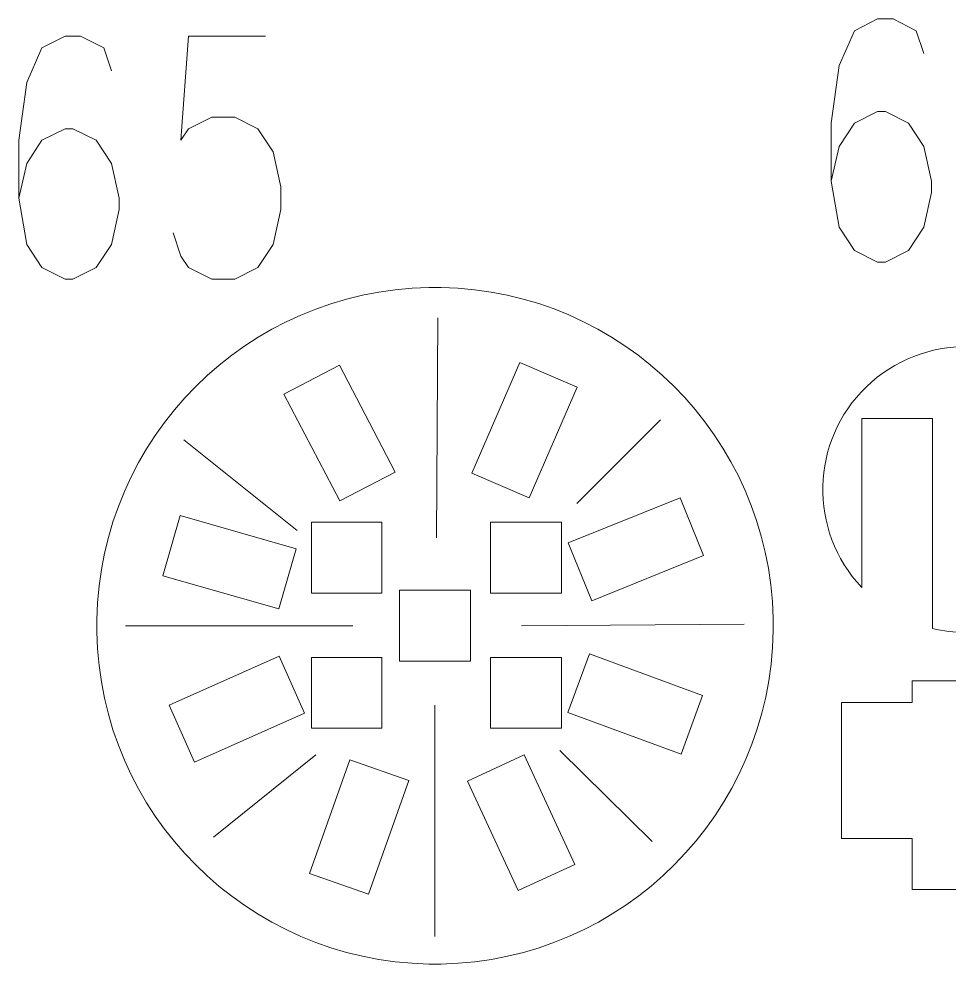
# Model space of a CAD drawing. Header units: inches. Extents: x -6.9 to 6.9, y -5.3 to 5.3.
# Drawn here: x -6.732 to -5.024, y -5.197 to -3.462 of the extents above; entities that cross this region are included whole.
import ezdxf

# ---------------------------------------------------------------- set-up
doc = ezdxf.new("R2010")
doc.units = ezdxf.units.IN
doc.header["$MEASUREMENT"] = 0
doc.layers.add('Layer 1', color=7, linetype='Continuous')

msp = doc.modelspace()

# ---------------------------------------------------------------- linework, layer by layer
at = {"layer": 'Layer 1', "color": 1, "lineweight": 9}
for points, knots in [([(-5.071, -3.5261), (-5.071, -3.5261), (-5.085, -3.4841), (-5.085, -3.4841), (-5.085, -3.4841), (-5.085, -3.4841), (-5.1274, -3.4624), (-5.1274, -3.4624), (-5.1274, -3.4624), (-5.1274, -3.4624), (-5.1558, -3.4624), (-5.1558, -3.4624), (-5.1558, -3.4624), (-5.1558, -3.4624), (-5.1982, -3.4841), (-5.1982, -3.4841), (-5.1982, -3.4841), (-5.1982, -3.4841), (-5.2262, -3.5478), (-5.2262, -3.5478), (-5.2262, -3.5478), (-5.2262, -3.5478), (-5.2407, -3.6536), (-5.2407, -3.6536), (-5.2407, -3.6536), (-5.2407, -3.6536), (-5.2407, -3.76), (-5.2407, -3.76), (-5.2407, -3.76), (-5.2407, -3.76), (-5.2262, -3.8447), (-5.2262, -3.8447), (-5.2262, -3.8447), (-5.2262, -3.8447), (-5.1982, -3.8874), (-5.1982, -3.8874), (-5.1982, -3.8874), (-5.1982, -3.8874), (-5.1558, -3.9085), (-5.1558, -3.9085), (-5.1558, -3.9085), (-5.1558, -3.9085), (-5.1414, -3.9085), (-5.1414, -3.9085), (-5.1414, -3.9085), (-5.1414, -3.9085), (-5.099, -3.8874), (-5.099, -3.8874), (-5.099, -3.8874), (-5.099, -3.8874), (-5.071, -3.8447), (-5.071, -3.8447), (-5.071, -3.8447), (-5.071, -3.8447), (-5.0566, -3.781), (-5.0566, -3.781), (-5.0566, -3.781), (-5.0566, -3.781), (-5.0566, -3.76), (-5.0566, -3.76), (-5.0566, -3.76), (-5.0566, -3.76), (-5.071, -3.6963), (-5.071, -3.6963), (-5.071, -3.6963), (-5.071, -3.6963), (-5.099, -3.6536), (-5.099, -3.6536), (-5.099, -3.6536), (-5.099, -3.6536), (-5.1414, -3.6325), (-5.1414, -3.6325), (-5.1414, -3.6325), (-5.1414, -3.6325), (-5.1558, -3.6325), (-5.1558, -3.6325), (-5.1558, -3.6325), (-5.1558, -3.6325), (-5.1982, -3.6536), (-5.1982, -3.6536), (-5.1982, -3.6536), (-5.1982, -3.6536), (-5.2262, -3.6963), (-5.2262, -3.6963), (-5.2262, -3.6963), (-5.2262, -3.6963), (-5.2407, -3.76), (-5.2407, -3.76)], [0, 0, 0, 0, 0.043478, 0.043478, 0.043478, 0.043478, 0.086957, 0.086957, 0.086957, 0.086957, 0.130435, 0.130435, 0.130435, 0.130435, 0.173913, 0.173913, 0.173913, 0.173913, 0.217391, 0.217391, 0.217391, 0.217391, 0.26087, 0.26087, 0.26087, 0.26087, 0.304348, 0.304348, 0.304348, 0.304348, 0.347826, 0.347826, 0.347826, 0.347826, 0.391304, 0.391304, 0.391304, 0.391304, 0.434783, 0.434783, 0.434783, 0.434783, 0.478261, 0.478261, 0.478261, 0.478261, 0.521739, 0.521739, 0.521739, 0.521739, 0.565217, 0.565217, 0.565217, 0.565217, 0.608696, 0.608696, 0.608696, 0.608696, 0.652174, 0.652174, 0.652174, 0.652174, 0.695652, 0.695652, 0.695652, 0.695652, 0.73913, 0.73913, 0.73913, 0.73913, 0.782609, 0.782609, 0.782609, 0.782609, 0.826087, 0.826087, 0.826087, 0.826087, 0.869565, 0.869565, 0.869565, 0.869565, 0.913043, 0.913043, 0.913043, 0.913043, 1, 1, 1, 1]), ([(-6.5619, -3.5575), (-6.5619, -3.5575), (-6.5759, -3.5154), (-6.5759, -3.5154), (-6.5759, -3.5154), (-6.5759, -3.5154), (-6.6183, -3.4938), (-6.6183, -3.4938), (-6.6183, -3.4938), (-6.6183, -3.4938), (-6.6468, -3.4938), (-6.6468, -3.4938), (-6.6468, -3.4938), (-6.6468, -3.4938), (-6.6892, -3.5154), (-6.6892, -3.5154), (-6.6892, -3.5154), (-6.6892, -3.5154), (-6.7172, -3.5791), (-6.7172, -3.5791), (-6.7172, -3.5791), (-6.7172, -3.5791), (-6.7316, -3.6849), (-6.7316, -3.6849), (-6.7316, -3.6849), (-6.7316, -3.6849), (-6.7316, -3.7913), (-6.7316, -3.7913), (-6.7316, -3.7913), (-6.7316, -3.7913), (-6.7172, -3.8761), (-6.7172, -3.8761), (-6.7172, -3.8761), (-6.7172, -3.8761), (-6.6892, -3.9188), (-6.6892, -3.9188), (-6.6892, -3.9188), (-6.6892, -3.9188), (-6.6468, -3.9398), (-6.6468, -3.9398), (-6.6468, -3.9398), (-6.6468, -3.9398), (-6.6323, -3.9398), (-6.6323, -3.9398), (-6.6323, -3.9398), (-6.6323, -3.9398), (-6.5899, -3.9188), (-6.5899, -3.9188), (-6.5899, -3.9188), (-6.5899, -3.9188), (-6.5619, -3.8761), (-6.5619, -3.8761), (-6.5619, -3.8761), (-6.5619, -3.8761), (-6.5475, -3.8124), (-6.5475, -3.8124), (-6.5475, -3.8124), (-6.5475, -3.8124), (-6.5475, -3.7913), (-6.5475, -3.7913), (-6.5475, -3.7913), (-6.5475, -3.7913), (-6.5619, -3.7276), (-6.5619, -3.7276), (-6.5619, -3.7276), (-6.5619, -3.7276), (-6.5899, -3.6849), (-6.5899, -3.6849), (-6.5899, -3.6849), (-6.5899, -3.6849), (-6.6323, -3.6639), (-6.6323, -3.6639), (-6.6323, -3.6639), (-6.6323, -3.6639), (-6.6468, -3.6639), (-6.6468, -3.6639), (-6.6468, -3.6639), (-6.6468, -3.6639), (-6.6892, -3.6849), (-6.6892, -3.6849), (-6.6892, -3.6849), (-6.6892, -3.6849), (-6.7172, -3.7276), (-6.7172, -3.7276), (-6.7172, -3.7276), (-6.7172, -3.7276), (-6.7316, -3.7913), (-6.7316, -3.7913)], [0, 0, 0, 0, 0.043478, 0.043478, 0.043478, 0.043478, 0.086957, 0.086957, 0.086957, 0.086957, 0.130435, 0.130435, 0.130435, 0.130435, 0.173913, 0.173913, 0.173913, 0.173913, 0.217391, 0.217391, 0.217391, 0.217391, 0.26087, 0.26087, 0.26087, 0.26087, 0.304348, 0.304348, 0.304348, 0.304348, 0.347826, 0.347826, 0.347826, 0.347826, 0.391304, 0.391304, 0.391304, 0.391304, 0.434783, 0.434783, 0.434783, 0.434783, 0.478261, 0.478261, 0.478261, 0.478261, 0.521739, 0.521739, 0.521739, 0.521739, 0.565217, 0.565217, 0.565217, 0.565217, 0.608696, 0.608696, 0.608696, 0.608696, 0.652174, 0.652174, 0.652174, 0.652174, 0.695652, 0.695652, 0.695652, 0.695652, 0.73913, 0.73913, 0.73913, 0.73913, 0.782609, 0.782609, 0.782609, 0.782609, 0.826087, 0.826087, 0.826087, 0.826087, 0.869565, 0.869565, 0.869565, 0.869565, 0.913043, 0.913043, 0.913043, 0.913043, 1, 1, 1, 1]), ([(-6.279, -3.4938), (-6.279, -3.4938), (-6.4203, -3.4938), (-6.4203, -3.4938), (-6.4203, -3.4938), (-6.4203, -3.4938), (-6.4347, -3.6849), (-6.4347, -3.6849), (-6.4347, -3.6849), (-6.4347, -3.6849), (-6.4203, -3.6639), (-6.4203, -3.6639), (-6.4203, -3.6639), (-6.4203, -3.6639), (-6.3778, -3.6429), (-6.3778, -3.6429), (-6.3778, -3.6429), (-6.3778, -3.6429), (-6.3354, -3.6429), (-6.3354, -3.6429), (-6.3354, -3.6429), (-6.3354, -3.6429), (-6.293, -3.6639), (-6.293, -3.6639), (-6.293, -3.6639), (-6.293, -3.6639), (-6.265, -3.7066), (-6.265, -3.7066), (-6.265, -3.7066), (-6.265, -3.7066), (-6.2506, -3.7703), (-6.2506, -3.7703), (-6.2506, -3.7703), (-6.2506, -3.7703), (-6.2506, -3.8124), (-6.2506, -3.8124), (-6.2506, -3.8124), (-6.2506, -3.8124), (-6.265, -3.8761), (-6.265, -3.8761), (-6.265, -3.8761), (-6.265, -3.8761), (-6.293, -3.9188), (-6.293, -3.9188), (-6.293, -3.9188), (-6.293, -3.9188), (-6.3354, -3.9398), (-6.3354, -3.9398), (-6.3354, -3.9398), (-6.3354, -3.9398), (-6.3778, -3.9398), (-6.3778, -3.9398), (-6.3778, -3.9398), (-6.3778, -3.9398), (-6.4203, -3.9188), (-6.4203, -3.9188), (-6.4203, -3.9188), (-6.4203, -3.9188), (-6.4347, -3.8978), (-6.4347, -3.8978), (-6.4347, -3.8978), (-6.4347, -3.8978), (-6.4487, -3.8551), (-6.4487, -3.8551)], [0, 0, 0, 0, 0.058824, 0.058824, 0.058824, 0.058824, 0.117647, 0.117647, 0.117647, 0.117647, 0.176471, 0.176471, 0.176471, 0.176471, 0.235294, 0.235294, 0.235294, 0.235294, 0.294118, 0.294118, 0.294118, 0.294118, 0.352941, 0.352941, 0.352941, 0.352941, 0.411765, 0.411765, 0.411765, 0.411765, 0.470588, 0.470588, 0.470588, 0.470588, 0.529412, 0.529412, 0.529412, 0.529412, 0.588235, 0.588235, 0.588235, 0.588235, 0.647059, 0.647059, 0.647059, 0.647059, 0.705882, 0.705882, 0.705882, 0.705882, 0.764706, 0.764706, 0.764706, 0.764706, 0.823529, 0.823529, 0.823529, 0.823529, 0.882353, 0.882353, 0.882353, 0.882353, 1, 1, 1, 1])]:
    msp.add_open_spline(points, degree=3, knots=knots, dxfattribs=at)
at = {"layer": 'Layer 1', "lineweight": 9}
for points in [[(-5.979, -3.9552), (-6.3131, -3.961), (-6.5829, -4.2308), (-6.5887, -4.5648)], [(-5.3473, -4.5622), (-5.3545, -4.2293), (-5.6237, -3.961), (-5.9569, -3.9552)], [(-6.5887, -4.587), (-6.5829, -4.9211), (-6.3131, -5.1908), (-5.979, -5.1966)], [(-5.9569, -5.1966), (-5.6219, -5.1908), (-5.3517, -4.9197), (-5.3472, -4.5844)]]:
    msp.add_open_spline(points, degree=3, dxfattribs=at)
at = {"layer": 'Layer 1', "color": 1, "lineweight": 9}
for points in [[(-5.979, -3.9551), (-5.979, -3.9551), (-5.9569, -3.9551), (-5.9569, -3.9551)], [(-5.9654, -4.4144), (-5.9654, -4.4144), (-5.9628, -4.0108), (-5.9628, -4.0108)], [(-5.7076, -4.3519), (-5.7076, -4.3519), (-5.5539, -4.1983), (-5.5539, -4.1983)], [(-6.2206, -4.4014), (-6.2206, -4.4014), (-6.4289, -4.2348), (-6.4289, -4.2348)], [(-5.0549, -4.3776), (-5.0549, -4.3776), (-5.0549, -4.3555), (-5.0549, -4.3555)], [(-6.5888, -4.587), (-6.5888, -4.587), (-6.5888, -4.5648), (-6.5888, -4.5648)], [(-6.119, -4.5759), (-6.119, -4.5759), (-6.5357, -4.5759), (-6.5357, -4.5759)], [(-5.8091, -4.5759), (-5.8091, -4.5759), (-5.4003, -4.5733), (-5.4003, -4.5733)], [(-5.3471, -4.5844), (-5.3471, -4.5844), (-5.3471, -4.5622), (-5.3471, -4.5622)], [(-5.968, -4.7217), (-5.968, -4.7217), (-5.968, -5.1462), (-5.968, -5.1462)], [(-6.1867, -4.8129), (-6.1867, -4.8129), (-6.3742, -4.9639), (-6.3742, -4.9639)], [(-5.7388, -4.8051), (-5.7388, -4.8051), (-5.5695, -4.9717), (-5.5695, -4.9717)], [(-5.163, -4.9665), (-5.163, -4.9665), (-5.1409, -4.9665), (-5.1409, -4.9665)], [(-5.979, -5.1968), (-5.979, -5.1968), (-5.9569, -5.1968), (-5.9569, -5.1968)]]:
    msp.add_open_spline(points, degree=3, dxfattribs=at)
at = {"layer": 'Layer 1', "lineweight": 9}
for points, knots in [([(-5.0549, -4.3776), (-5.0549, -4.3776), (-5.0549, -4.5809), (-5.0549, -4.5809), (-5.0549, -4.5809), (-5.0352, -4.5856), (-5.0151, -4.5882), (-4.994, -4.5882), (-4.994, -4.5882), (-4.9743, -4.5882), (-4.9554, -4.5859), (-4.9369, -4.5818), (-4.9369, -4.5818), (-4.9369, -4.5818), (-4.9369, -4.1956), (-4.9369, -4.1956), (-4.9369, -4.1956), (-4.9369, -4.1956), (-4.8069, -4.1956), (-4.8069, -4.1956), (-4.8069, -4.1956), (-4.8069, -4.1956), (-4.8069, -4.5097), (-4.8069, -4.5097), (-4.8069, -4.5097), (-4.7064, -4.4073), (-4.7068, -4.2431), (-4.8078, -4.1413), (-4.8078, -4.1413), (-4.9089, -4.0394), (-5.0731, -4.0377), (-5.1763, -4.1375), (-5.1763, -4.1375), (-5.2794, -4.2373), (-5.2834, -4.4012), (-5.1849, -4.5056), (-5.1849, -4.5056), (-5.1849, -4.5056), (-5.1849, -4.1956), (-5.1849, -4.1956), (-5.1849, -4.1956), (-5.1849, -4.1956), (-5.0549, -4.1956), (-5.0549, -4.1956), (-5.0549, -4.1956), (-5.0549, -4.1956), (-5.0549, -4.3555), (-5.0549, -4.3555)], [0, 0, 0, 0, 0.076923, 0.076923, 0.076923, 0.076923, 0.153846, 0.153846, 0.153846, 0.153846, 0.230769, 0.230769, 0.230769, 0.230769, 0.307692, 0.307692, 0.307692, 0.307692, 0.384615, 0.384615, 0.384615, 0.384615, 0.461538, 0.461538, 0.461538, 0.461538, 0.538462, 0.538462, 0.538462, 0.538462, 0.615385, 0.615385, 0.615385, 0.615385, 0.692308, 0.692308, 0.692308, 0.692308, 0.769231, 0.769231, 0.769231, 0.769231, 0.846154, 0.846154, 0.846154, 0.846154, 1, 1, 1, 1]), ([(-6.0655, -4.3859), (-6.0655, -4.3859), (-6.0655, -4.5159), (-6.0655, -4.5159), (-6.0655, -4.5159), (-6.0655, -4.5159), (-6.1944, -4.5159), (-6.1944, -4.5159), (-6.1944, -4.5159), (-6.1944, -4.5159), (-6.1944, -4.3859), (-6.1944, -4.3859), (-6.1944, -4.3859), (-6.1944, -4.3859), (-6.0655, -4.3859), (-6.0655, -4.3859)], [0, 0, 0, 0, 0.2, 0.2, 0.2, 0.2, 0.4, 0.4, 0.4, 0.4, 0.6, 0.6, 0.6, 0.6, 1, 1, 1, 1]), ([(-5.7358, -4.3859), (-5.7358, -4.3859), (-5.7358, -4.5159), (-5.7358, -4.5159), (-5.7358, -4.5159), (-5.7358, -4.5159), (-5.7358, -4.5159), (-5.7358, -4.5159), (-5.7358, -4.5159), (-5.7358, -4.5159), (-5.8659, -4.5159), (-5.8659, -4.5159), (-5.8659, -4.5159), (-5.8659, -4.5159), (-5.8659, -4.3859), (-5.8659, -4.3859), (-5.8659, -4.3859), (-5.8659, -4.3859), (-5.7358, -4.3859), (-5.7358, -4.3859), (-5.7358, -4.3859), (-5.7358, -4.3859), (-5.7358, -4.3859), (-5.7358, -4.3859)], [0, 0, 0, 0, 0.142857, 0.142857, 0.142857, 0.142857, 0.285714, 0.285714, 0.285714, 0.285714, 0.428571, 0.428571, 0.428571, 0.428571, 0.571429, 0.571429, 0.571429, 0.571429, 0.714286, 0.714286, 0.714286, 0.714286, 1, 1, 1, 1]), ([(-4.0768, -4.5994), (-4.0768, -4.5994), (-4.1766, -4.5994), (-4.1766, -4.5994), (-4.1766, -4.5994), (-4.1766, -4.5994), (-4.1766, -4.4691), (-4.1766, -4.4691), (-4.1766, -4.4691), (-4.1766, -4.4691), (-4.3055, -4.4691), (-4.3055, -4.4691), (-4.3055, -4.4691), (-4.3055, -4.4691), (-4.3055, -4.5994), (-4.3055, -4.5994), (-4.3055, -4.5994), (-4.3055, -4.5994), (-4.3767, -4.7559), (-4.3767, -4.7559), (-4.3767, -4.7559), (-4.3767, -4.7559), (-4.8777, -4.7165), (-4.8777, -4.7165), (-4.8777, -4.7165), (-4.8777, -4.7165), (-4.8777, -4.6773), (-4.8777, -4.6773), (-4.8777, -4.6773), (-4.8777, -4.6773), (-5.092, -4.6773), (-5.092, -4.6773), (-5.092, -4.6773), (-5.092, -4.6773), (-5.092, -4.7165), (-5.092, -4.7165), (-5.092, -4.7165), (-5.092, -4.7165), (-5.222, -4.7165), (-5.222, -4.7165), (-5.222, -4.7165), (-5.222, -4.7165), (-5.222, -4.9665), (-5.222, -4.9665), (-5.222, -4.9665), (-5.222, -4.9665), (-5.163, -4.9665), (-5.163, -4.9665)], [0, 0, 0, 0, 0.076923, 0.076923, 0.076923, 0.076923, 0.153846, 0.153846, 0.153846, 0.153846, 0.230769, 0.230769, 0.230769, 0.230769, 0.307692, 0.307692, 0.307692, 0.307692, 0.384615, 0.384615, 0.384615, 0.384615, 0.461538, 0.461538, 0.461538, 0.461538, 0.538462, 0.538462, 0.538462, 0.538462, 0.615385, 0.615385, 0.615385, 0.615385, 0.692308, 0.692308, 0.692308, 0.692308, 0.769231, 0.769231, 0.769231, 0.769231, 0.846154, 0.846154, 0.846154, 0.846154, 1, 1, 1, 1]), ([(-5.1409, -4.9665), (-5.1409, -4.9665), (-5.092, -4.9665), (-5.092, -4.9665), (-5.092, -4.9665), (-5.092, -4.9665), (-5.092, -5.0598), (-5.092, -5.0598), (-5.092, -5.0598), (-5.092, -5.0598), (-4.8777, -5.0598), (-4.8777, -5.0598), (-4.8777, -5.0598), (-4.8777, -5.0598), (-4.8777, -5.0516), (-4.8777, -5.0516), (-4.8777, -5.0516), (-4.8777, -5.0516), (-4.2026, -4.9759), (-4.2026, -4.9759), (-4.2026, -4.9759), (-4.2026, -4.9759), (-4.0208, -4.832), (-4.0208, -4.832), (-4.0208, -4.832), (-4.0208, -4.832), (-3.8481, -4.5994), (-3.8481, -4.5994), (-3.8481, -4.5994), (-3.8481, -4.5994), (-3.8469, -4.4691), (-3.8469, -4.4691), (-3.8469, -4.4691), (-3.8469, -4.4691), (-3.977, -4.4691), (-3.977, -4.4691), (-3.977, -4.4691), (-3.977, -4.4691), (-3.977, -4.5994), (-3.977, -4.5994), (-3.977, -4.5994), (-3.977, -4.5994), (-4.0547, -4.5994), (-4.0547, -4.5994)], [0, 0, 0, 0, 0.083333, 0.083333, 0.083333, 0.083333, 0.166667, 0.166667, 0.166667, 0.166667, 0.25, 0.25, 0.25, 0.25, 0.333333, 0.333333, 0.333333, 0.333333, 0.416667, 0.416667, 0.416667, 0.416667, 0.5, 0.5, 0.5, 0.5, 0.583333, 0.583333, 0.583333, 0.583333, 0.666667, 0.666667, 0.666667, 0.666667, 0.75, 0.75, 0.75, 0.75, 0.833333, 0.833333, 0.833333, 0.833333, 1, 1, 1, 1]), ([(-6.033, -4.6409), (-6.033, -4.6409), (-6.033, -4.5109), (-6.033, -4.5109), (-6.033, -4.5109), (-6.033, -4.5109), (-5.903, -4.5109), (-5.903, -4.5109), (-5.903, -4.5109), (-5.903, -4.5109), (-5.903, -4.6409), (-5.903, -4.6409), (-5.903, -4.6409), (-5.903, -4.6409), (-6.033, -4.6409), (-6.033, -4.6409)], [0, 0, 0, 0, 0.2, 0.2, 0.2, 0.2, 0.4, 0.4, 0.4, 0.4, 0.6, 0.6, 0.6, 0.6, 1, 1, 1, 1]), ([(-6.0655, -4.6339), (-6.0655, -4.6339), (-6.0655, -4.7639), (-6.0655, -4.7639), (-6.0655, -4.7639), (-6.0655, -4.7639), (-6.1944, -4.7639), (-6.1944, -4.7639), (-6.1944, -4.7639), (-6.1944, -4.7639), (-6.1944, -4.6339), (-6.1944, -4.6339), (-6.1944, -4.6339), (-6.1944, -4.6339), (-6.0655, -4.6339), (-6.0655, -4.6339)], [0, 0, 0, 0, 0.2, 0.2, 0.2, 0.2, 0.4, 0.4, 0.4, 0.4, 0.6, 0.6, 0.6, 0.6, 1, 1, 1, 1]), ([(-5.7358, -4.6339), (-5.7358, -4.6339), (-5.7358, -4.7639), (-5.7358, -4.7639), (-5.7358, -4.7639), (-5.7358, -4.7639), (-5.7358, -4.7639), (-5.7358, -4.7639), (-5.7358, -4.7639), (-5.7358, -4.7639), (-5.8659, -4.7639), (-5.8659, -4.7639), (-5.8659, -4.7639), (-5.8659, -4.7639), (-5.8659, -4.6339), (-5.8659, -4.6339), (-5.8659, -4.6339), (-5.8659, -4.6339), (-5.7358, -4.6339), (-5.7358, -4.6339), (-5.7358, -4.6339), (-5.7358, -4.6339), (-5.7358, -4.6339), (-5.7358, -4.6339)], [0, 0, 0, 0, 0.142857, 0.142857, 0.142857, 0.142857, 0.285714, 0.285714, 0.285714, 0.285714, 0.428571, 0.428571, 0.428571, 0.428571, 0.571429, 0.571429, 0.571429, 0.571429, 0.714286, 0.714286, 0.714286, 0.714286, 1, 1, 1, 1])]:
    msp.add_open_spline(points, degree=3, knots=knots, dxfattribs=at)
at = {"layer": 'Layer 1', "color": 5, "lineweight": 9}
for points in [[(-5.7072, -4.1383), (-5.7072, -4.1383), (-5.8124, -4.0927), (-5.8124, -4.0927), (-5.8124, -4.0927), (-5.8124, -4.0927), (-5.9004, -4.2958), (-5.9004, -4.2958), (-5.9004, -4.2958), (-5.9004, -4.2958), (-5.7953, -4.3414), (-5.7953, -4.3414), (-5.7953, -4.3414), (-5.7953, -4.3414), (-5.7072, -4.1383), (-5.7072, -4.1383)], [(-6.1435, -4.0977), (-6.1435, -4.0977), (-6.2452, -4.1507), (-6.2452, -4.1507), (-6.2452, -4.1507), (-6.2452, -4.1507), (-6.1429, -4.347), (-6.1429, -4.347), (-6.1429, -4.347), (-6.1429, -4.347), (-6.0413, -4.2941), (-6.0413, -4.2941), (-6.0413, -4.2941), (-6.0413, -4.2941), (-6.1435, -4.0977), (-6.1435, -4.0977)], [(-5.4751, -4.4472), (-5.4751, -4.4472), (-5.518, -4.341), (-5.518, -4.341), (-5.518, -4.341), (-5.518, -4.341), (-5.7233, -4.4238), (-5.7233, -4.4238), (-5.7233, -4.4238), (-5.7233, -4.4238), (-5.6804, -4.5301), (-5.6804, -4.5301), (-5.6804, -4.5301), (-5.6804, -4.5301), (-5.4751, -4.4472), (-5.4751, -4.4472)], [(-6.4356, -4.3739), (-6.4356, -4.3739), (-6.4672, -4.4841), (-6.4672, -4.4841), (-6.4672, -4.4841), (-6.4672, -4.4841), (-6.2545, -4.5451), (-6.2545, -4.5451), (-6.2545, -4.5451), (-6.2545, -4.5451), (-6.2229, -4.435), (-6.2229, -4.435), (-6.2229, -4.435), (-6.2229, -4.435), (-6.4356, -4.3739), (-6.4356, -4.3739)], [(-5.5164, -4.8116), (-5.5164, -4.8116), (-5.4768, -4.7041), (-5.4768, -4.7041), (-5.4768, -4.7041), (-5.4768, -4.7041), (-5.6845, -4.6276), (-5.6845, -4.6276), (-5.6845, -4.6276), (-5.6845, -4.6276), (-5.7241, -4.7351), (-5.7241, -4.7351), (-5.7241, -4.7351), (-5.7241, -4.7351), (-5.5164, -4.8116), (-5.5164, -4.8116)], [(-6.4561, -4.7215), (-6.4561, -4.7215), (-6.4096, -4.8262), (-6.4096, -4.8262), (-6.4096, -4.8262), (-6.4096, -4.8262), (-6.2073, -4.7364), (-6.2073, -4.7364), (-6.2073, -4.7364), (-6.2073, -4.7364), (-6.2538, -4.6316), (-6.2538, -4.6316), (-6.2538, -4.6316), (-6.2538, -4.6316), (-6.4561, -4.7215), (-6.4561, -4.7215)], [(-5.8153, -5.0619), (-5.8153, -5.0619), (-5.7113, -5.0138), (-5.7113, -5.0138), (-5.7113, -5.0138), (-5.7113, -5.0138), (-5.8041, -4.8129), (-5.8041, -4.8129), (-5.8041, -4.8129), (-5.8041, -4.8129), (-5.9081, -4.8609), (-5.9081, -4.8609), (-5.9081, -4.8609), (-5.9081, -4.8609), (-5.8153, -5.0619), (-5.8153, -5.0619)], [(-6.1982, -5.0303), (-6.1982, -5.0303), (-6.0902, -5.0686), (-6.0902, -5.0686), (-6.0902, -5.0686), (-6.0902, -5.0686), (-6.0162, -4.86), (-6.0162, -4.86), (-6.0162, -4.86), (-6.0162, -4.86), (-6.1242, -4.8217), (-6.1242, -4.8217), (-6.1242, -4.8217), (-6.1242, -4.8217), (-6.1982, -5.0303), (-6.1982, -5.0303)]]:
    msp.add_open_spline(points, degree=3, knots=[0, 0, 0, 0, 0.2, 0.2, 0.2, 0.2, 0.4, 0.4, 0.4, 0.4, 0.6, 0.6, 0.6, 0.6, 1, 1, 1, 1], dxfattribs=at)

doc.saveas('drawing.dxf')
